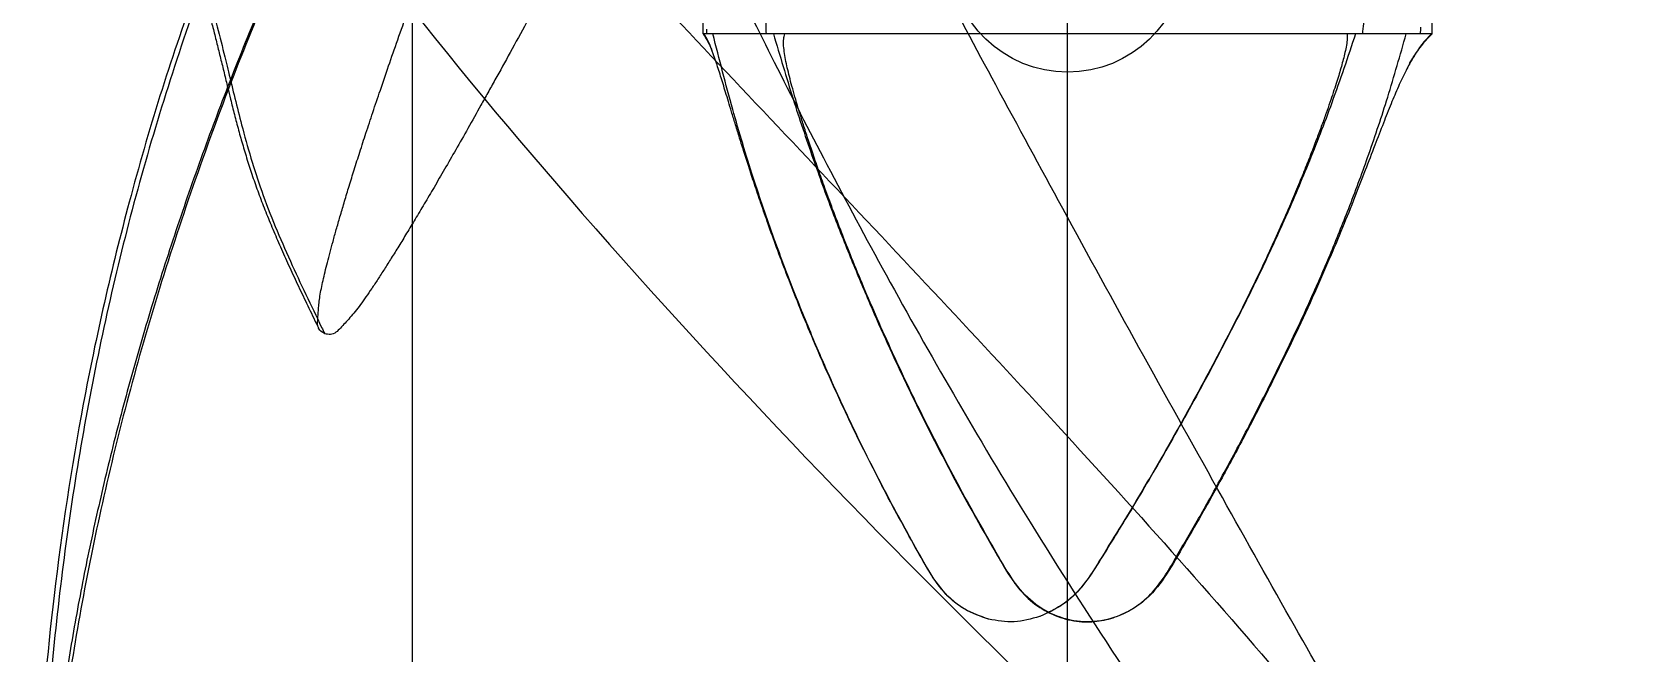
# Model space of a CAD drawing. Header units: millimetres. Extents: x 8981 to 59433, y 5244 to 14154.
# Drawn here: x 10589.1 to 10672.3, y 9196.8 to 9229.2 of the extents above; entities that cross this region are included whole.
import ezdxf

# ---------------------------------------------------------------- set-up
doc = ezdxf.new("R2010")
doc.units = ezdxf.units.MM
doc.linetypes.add('DASHED', pattern=[19.049999999999997, 12.7, -6.35])
doc.layers.add('2虚线层', color=6, linetype='DASHED')
doc.layers.add('6细线层', color=4, linetype='Continuous')

# ---------------------------------------------------------------- blocks, each defined once
blk = doc.blocks.new('G$CE91B29D6')
at = {"layer": '6细线层'}
for p, q in [((101.3815373907992, -261.6280124246841), (101.3815373907992, 259.3674384866608)), ((135.5347477411115, -261.5752628272166), (135.5347477411115, 259.3674384866608)), ((82.38153739079917, -71.50211767759174), (82.38153739079917, -67.50298635533545)), ((120.3815373907992, -71.50184435141273), (120.3815373907992, -67.50298635533545)), ((82.38153739079917, -71.50211767759174), (120.3815373907992, -71.50184435141273)), ((82.38154198221946, -71.50210775574669), (82.41206365536982, -71.5024575185962)), ((120.3815285376468, -71.50184591021389), (120.3354913917565, -71.50271070888266)), ((119.9355340236061, -72.32915278908331), (119.9284052279972, -72.34691300941631))]:
    blk.add_line(p, q, dxfattribs=at)
blk.add_arc((101.3815373907992, -67.36357300786767), 6.1394133476, 182.0000000001571, 357.9999999998429, dxfattribs=at)
for points in [[(140.4289840906122, -86.85070632083807), (140.4756052018338, -86.70258867915254), (140.4773878277474, -86.44223300460726), (140.4588622412839, -86.16089151368942), (140.4357077003651, -85.85642149369232), (140.4072232320168, -85.52612053568009), (140.3581169442468, -85.16741940099746), (140.2869335617133, -84.77943452005275), (140.1981262750187, -84.36037551716436), (140.0937200439357, -83.90754921035841), (139.9727096305423, -83.41827659262344), (139.8344363178321, -82.88979961478617), (139.6788654401162, -82.31905980908778), (139.506134964452, -81.70249287597835), (139.3147754556694, -81.0362958679907), (139.102781155073, -80.3163536231732), (138.8679872219645, -79.5382115393877), (138.6080754193672, -78.69702826417051), (138.32059253838, -77.78753219218925), (138.0029017123588, -76.80395627510734), (137.6520285736033, -75.74002448213287), (137.2647964581111, -74.58887474017683), (136.8378872106978, -73.34293043520302), (136.3676696726316, -71.99379442993086), (135.8495877123632, -70.53234665549826), (135.27847765565, -68.9486059875926), (134.6486242580422, -67.23159155470785), (133.953606036418, -65.36923656240106), (133.1863088960954, -63.34824832330924), (132.3389161889636, -61.15394359547645), (131.4028457439699, -58.77003250550479), (130.3680847062924, -56.1785526482854), (129.2227901657307, -53.35977622109931), (127.9535085614034, -50.29188654501922), (126.5448129055285, -46.95074404240586), (124.9787903362148, -43.3097016151296), (123.2348210494229, -39.33927736966871), (121.2889554108688, -35.00689154886641), (119.1132966912546, -30.27659758168738), (116.6751840998613, -25.10871797637083), (113.9356169178345, -19.45971000392456), (110.8436136543014, -13.28294316167012), (107.3368091414877, -6.530978933093138), (103.335925609731, 0.8521610705647618), (98.79349905338222, 8.831664039287716), (94.24826530266637, 16.44858836929779), (90.16900428842837, 23.03718213993125), (86.46457067124629, 28.81389031419531), (83.09727557089263, 33.91691486327909), (80.07758917652154, 38.49056589778047), (77.3593020429098, 42.60851004056167), (74.87331966675902, 46.31114203820471), (72.58806686095977, 49.64713580219541), (70.48960530005479, 52.66523450228851), (68.56357496224427, 55.40499519242439), (66.79496335882777, 57.89843948290218), (65.39150010414505, 59.86340320669115)], [(85.55995885461653, -109.33026977384), (86.32751465022648, -108.0053065072279), (89.76272938951934, -101.9919351028511), (93.54438078302974, -95.25606953608803), (97.6580695639559, -87.84836341568734), (101.6299548763045, -80.61191236134619), (105.12445005674, -74.16725719254464), (108.2165391956651, -68.39764399488922), (110.9730803816774, -63.19767189153936), (113.4454467845344, -58.49274564092048), (115.6744725694143, -54.22147098288406), (117.6922858515018, -50.33370978292078), (119.5254277791091, -46.78745683096349), (121.1959152286136, -43.54703403683379), (122.7221026289471, -40.58163213997614), (124.1195403029405, -37.86443460325245), (125.401451702156, -35.37186643783934), (126.5794674986237, -33.08321127446834), (127.6642431560167, -30.98033679870423), (128.6649116761246, -29.04695903824177), (129.5892872204267, -27.26836728467606), (130.4441391573482, -25.6312568836147), (131.2353981108599, -24.12358029291499), (131.9683101418623, -22.73441516689491), (132.6477078757443, -21.45392786583398), (133.2785956607395, -20.27353385079186), (133.8654198189461, -19.1853889512131), (134.4119388255485, -18.18220770196058), (134.9213922945046, -17.25725015311036), (135.3966305189961, -16.40430737449788), (135.8401584233352, -15.61765066895168), (136.254176212401, -14.89204293687362), (136.6406319615626, -14.22271384752821), (137.0014421231308, -13.60525033145677), (137.3397327353441, -13.0368189222645), (137.6587652367734, -12.51559785939753), (137.9607281777271, -12.03935258963611), (138.2474088742592, -11.60538142162841), (138.523695602008, -11.2141485363245), (138.7947888233894, -10.86830217239913), (139.0536387245365, -10.56091221026145)], [(140.4357077003651, -11.34443474048749), (140.4072232320168, -11.70237578055821), (140.3581169442468, -12.09078186529223), (140.2869335617133, -12.510532196844), (140.1981262750187, -12.96347620990127), (140.0937200439357, -13.4524235771969), (139.9727096305423, -13.98014892672654), (139.8344363178321, -14.54949013667647), (139.6788654401162, -15.16358352848329), (139.506134964452, -15.82607965159696), (139.3147754556694, -16.54084974189755), (139.102781155073, -17.31205863715149), (138.8679872219645, -18.14418666262645), (138.6080754193672, -19.04207170603331), (138.32059253838, -20.01094558369368), (138.0029017123588, -21.0564915771829), (137.6520285736033, -22.1848447950324), (137.2647964581111, -23.4026576380711), (136.8378872106978, -24.71721610764507), (136.3676696726316, -26.13652759825345), (135.8495877123632, -27.6691902698949), (135.27847765565, -29.3245066824602), (134.6486242580422, -31.11259094788693), (133.953606036418, -33.04441322560888), (133.1863088960954, -35.13189141137991), (132.3389161889636, -37.38799708732404), (131.4028457439699, -39.82690027332865), (130.3680847062924, -42.46394404163584), (129.2227901657307, -45.31563091790304), (127.9535085614034, -48.39982160739601), (126.5448129055285, -51.73581317346543), (124.9787903362148, -55.34433481784072), (123.2348210494229, -59.24764571560081), (121.2889554108688, -63.46951810317114), (119.1132966912546, -68.03516606276389), (116.6751840998613, -72.97119117318653), (113.9356169178345, -78.30521520494949), (110.8436136543014, -84.06456301815342), (107.3368091414877, -90.27351345552597), (103.335925609731, -96.9595976943383), (98.79349905338222, -104.0645373290172), (94.24826530266637, -110.7288765067933), (90.16900428842837, -116.4001607608516), (87.65353908289308, -119.7543969399994)], [(154.9280590404951, -37.72041507565882), (154.9002538080522, -37.70458571217023), (154.8280169544005, -37.67256942228414), (154.7501377211147, -37.65281822637189), (154.6698274118089, -37.64317097840831), (154.5797544549414, -37.64602688967716), (154.5006604715445, -37.65853216871619), (154.4271947051593, -37.68057324329857), (154.3166856429734, -37.72004061494954), (154.1872984645152, -37.76698139391374), (154.1159563622632, -37.79375780920964), (154.0418844268852, -37.82265016646124), (153.9663789103934, -37.85362710570917), (153.8911713612461, -37.88643908884842), (153.819435860888, -37.91999677778222), (153.7511413590246, -37.95439399348106), (153.6792483049639, -37.99319965648465), (153.6029350989693, -38.03702798939776), (153.5217258696639, -38.08626228140201), (153.4353862255075, -38.14100893400609), (153.345411492438, -38.20005079335533), (153.2514735319846, -38.26354249415454), (153.154198797346, -38.33121130650397), (153.0533379576364, -38.40335678856354), (152.9483717781686, -38.48047599731945), (152.8389512933054, -38.56294535426423), (152.7245667725065, -38.65125211537816), (152.6045350487539, -38.74601471179631), (152.4778787474343, -38.84818795486353), (152.3436907370769, -38.9587663251441), (152.2009585070618, -39.0788662286941), (152.0483371493601, -39.20991562039126), (151.8842292771869, -39.35358714673202), (151.706563365572, -39.51197929726914), (151.5126767111205, -39.68769712687936), (151.2991167213031, -39.88397343782708), (151.0612451498591, -40.10490957822185), (150.7910177082949, -40.35762240260374), (150.4761328705781, -40.65408974885941), (150.098589157612, -41.01235878129955), (149.6265176096194, -41.46459244540893), (148.9949119453513, -42.07693186239339), (148.0332988183209, -43.02465033566114), (145.915834677332, -45.16794873855542), (126.1246883793929, -66.11167467781343), (101.5181130756819, -92.34076807869133), (88.97809342287565, -106.5266425934387), (85.41079517819071, -110.8755997427506), (82.42141492284918, -114.7204575863434), (81.17588821791196, -116.3816112983041), (80.60051619626665, -117.1626645496581), (80.31763348627919, -117.5533437390113)], [(155.3726627704882, -38.33784359309357), (155.3730388022223, -38.41426133352797), (155.3717171064773, -38.54262941342313), (155.367859062665, -38.65157262480352), (155.3614369248235, -38.75119312258903), (155.3521183877447, -38.84661408257671), (155.33832244102, -38.94785535754636), (155.3156593189769, -39.07486708159558), (155.2991654089847, -39.15310423308983), (155.2776298270755, -39.24557542870753), (155.2494825664171, -39.35667422192637), (155.2160135991135, -39.47992972936481), (155.1775977052012, -39.61243574705441), (155.1334670539209, -39.75548429810442), (155.0827413554498, -39.91056350443978), (155.0243700360143, -40.07955236500129), (154.9572954791793, -40.26429289858788), (154.8806716920071, -40.46569658501539), (154.7926747714364, -40.68674417759757), (154.6908301095673, -40.93166204926092), (154.5718272681543, -41.20627070276532), (154.4311438230061, -41.51882201910485), (154.2623590928697, -41.88167790009174), (154.0561180076757, -42.31418370641768), (153.7979695731037, -42.84485464473255), (153.4562743789711, -43.53087751602288), (152.9560101702073, -44.50493728171568), (152.0362744405129, -46.21507199108601), (146.5623490772405, -55.16217659111135), (127.3921911622592, -80.04753362177871), (103.6372863649585, -105.0972579930676), (91.7063395212599, -116.6692852510605), (88.10681820094669, -120.2139815615956)], [(142.9830544394636, -59.82858152140398), (146.8418795689204, -69.29171692219097), (150.3027655360484, -80.26693569042254), (152.6991621124753, -90.79853966110386), (154.2209336877995, -100.781663668924), (155.0487527064242, -110.114383603679), (155.3569475979739, -118.7673511398025), (155.3547167600327, -124.1948162198532)], [(142.8488864171513, -60.01687398483045), (144.7475129327931, -64.45952002250124), (146.8605107049652, -70.02831117063761), (148.7245073606455, -75.67773872555699), (150.3395045790085, -81.39387873839587), (151.7025022850567, -87.16515365894884), (152.8214996316665, -92.97856712760404), (153.7024970966586, -98.8214431606466), (154.3574948067971, -104.6839135768823), (154.7974924956643, -110.5822691568173), (155.0056419427701, -115.468064066954)], [(142.6397972907134, -68.05054492887575), (143.9456025314712, -71.20078891993035), (145.5475111416736, -75.25228840205818), (147.0159078854331, -79.27595070912503), (148.3606244334214, -83.26438542676624), (149.5781935974219, -87.20703562826384), (150.6656710886591, -91.09950539364945), (151.6248850328111, -94.93950950633734), (152.4577767829605, -98.71238105173688), (153.1680967406564, -102.4095088921022), (153.7626156396427, -106.0277009643614), (154.2499683573105, -109.5617243341403), (154.6369583363839, -113.0055063308682), (154.9310353127503, -116.3475073950831), (155.1425763600701, -119.5528923375532), (155.2814712197714, -122.6214141284581), (155.3554159932964, -125.5416499896673), (155.3722803238043, -128.2914589849534), (155.3407264965781, -130.9020551946014), (155.2677822792166, -133.3844426728319), (155.1593415466332, -135.7456663418561), (155.0195204149195, -137.9964738405542), (154.85139262762, -140.1487822397612), (154.6578632387527, -142.2121984217083), (154.4415908920773, -144.1943406644277), (154.2047176853948, -146.1018986013951), (153.9497531390944, -147.9352215956897), (153.6799401314192, -149.6894879682222), (153.3984441169732, -151.3606191899162), (153.1073539973431, -152.9509505182505), (152.8076849541822, -154.4674578279955), (152.4999595609688, -155.9177189361071), (152.1845760549613, -157.3082386160968), (151.8619212721669, -158.6441244707676), (151.5322312106573, -159.9297168696066), (151.1953848264375, -161.169661398977), (150.8512213872009, -162.3678066325374), (150.5011325338119, -163.5219795843586), (150.1472638462865, -164.6279620049754), (149.7915067681306, -165.6830917887855), (149.4357131784045, -166.6865842822008), (149.0823032147446, -167.6377041535452), (148.7357695027449, -168.530740009388), (148.4024076209598, -169.356302499189), (148.0834647975125, -170.1161569202086), (147.7739489096411, -170.8245547012193), (147.4667192789921, -171.4993005488068), (147.1521067711719, -172.1618872145191), (146.8360953386136, -172.8000932038995), (146.5337765858703, -173.3872475672979), (146.2539210933455, -173.9144357861951), (145.9949773595863, -174.3913631419418), (145.7562504288935, -174.8239489174448), (145.5367924803131, -175.2171485495055), (145.3357130614304, -175.5748214673949), (145.1520467399814, -175.9002678331453), (144.9879930391171, -176.1906965636881), (144.8412763522201, -176.450864132843), (144.6851854509869, -176.7281678727595), (144.4857239703842, -177.0802837652154), (144.2232358464234, -177.5367217015009), (143.8721745721259, -178.1339339205297), (143.4004920263969, -178.9117710801074), (142.6720381871992, -180.0608818331966), (140.8191016744086, -182.7581818831386), (134.616256784574, -190.4703937621089), (131.7300076781967, -193.6867619787809), (130.194787143656, -195.3697843332775), (129.241779085175, -196.4222557548201), (128.9529646336296, -196.7447504349984)], [(142.5851245633521, -68.07021956110839), (144.7475129327931, -73.38497689180076), (146.8605107049652, -79.103976234328), (148.7245073606455, -84.767975651077), (150.3395045790085, -90.3809745835606), (151.7025022850567, -95.94697448518127), (152.8214996316665, -101.4739737705095), (153.7024970966586, -106.9679738301784), (154.3574948067971, -112.4369729657192), (154.7974924956643, -117.8669726250228), (155.0354902445533, -123.1849724391941), (155.0844883536183, -128.3789721826324), (154.953486583122, -133.4429720020853), (154.6534849190348, -138.3709712389391), (154.1944833136358, -143.1519708652049), (153.5814816764751, -147.7749710547505), (152.8214805786693, -152.2249702994013), (151.9194792014741, -156.4849700256018), (150.8774782977262, -160.5339694648283), (149.692477053889, -164.3459698717343), (148.3664766828724, -167.8899687031517), (146.8934756479421, -171.1269692080095), (146.0751253263288, -172.6228171926923), (145.2684749615573, -174.0129691828042), (144.444330889658, -175.3508695033379), (143.968057307341, -175.9428439474432), (143.3984746801862, -176.4599689830793), (142.7008364823841, -176.8953052030411), (141.9614922161409, -177.2331650758861)], [(146.4558637858563, -68.32287274580449), (146.0751253263288, -69.75806175591424), (145.2684749615573, -72.90064612030983), (145.1268318341308, -73.48010095243808)], [(146.5929644973212, -68.68574144842569), (146.536138147042, -68.90040021203458), (146.3465297100329, -69.61925051640719), (146.1561233624079, -70.34729331557173), (145.9657829207563, -71.0842014803784), (145.7764143570521, -71.82962634065188), (145.5889593436577, -72.58321517717559), (145.4029952501141, -73.34648986475077), (145.2152740079173, -74.12104850052856), (145.1715278540933, -74.30060003930703)], [(128.7719749313974, -69.41219882050063), (129.5892872204267, -70.9150038555963), (130.4441391573482, -72.47454835730605), (131.2353981108599, -73.90601148060523), (131.6075470959031, -74.57502696861047)], [(85.89047359667802, -70.44305396650452), (85.95173315789634, -70.97397577704396), (86.01308195937509, -71.50298635533545)], [(117.1154045303547, -70.49723308440298), (117.1096479351827, -70.9993127194466), (117.1040149665632, -71.50298635533545)], [(83.56234724626029, -73.0746386636747), (83.43539146140301, -72.8536984155653), (83.24341933608139, -72.55227055540308), (83.00597083468074, -72.21884034841787), (82.70854236550713, -71.85075937607326), (82.38157153122211, -71.50208406802267)], [(82.41306731470013, -71.50298635533545), (82.85401024103248, -71.98381970799528), (83.30303027100945, -72.62680127413478), (83.56269425425762, -73.0752421442885)], [(82.97684188086623, -71.50298635533545), (82.97299996569836, -71.32537828746717), (82.9691628487044, -71.14755823661108)], [(116.716422915385, -71.50298635533545), (115.6923357834303, -74.8907425655052), (114.658536281363, -77.9825853316579), (113.6384464669236, -80.77387751301285), (112.6473059048139, -83.28997262183111), (111.6888819773876, -85.5737140973797), (110.764786220082, -87.65786832629237), (109.8834959640362, -89.55161284597125), (109.0463637578496, -91.27449328347575), (108.2093664919221, -92.9296183520928), (107.358673339636, -94.55053667223547), (106.5243913986915, -96.0882247556001), (105.7337141269081, -97.48983805149328), (105.0301276109376, -98.71171329380013), (104.393520898112, -99.77432749955915), (103.6524804103383, -100.7212646841072), (102.7024884605044, -101.4798218697542), (101.6136030619227, -101.9668978300178), (100.4952543451645, -102.1507458556443), (99.47931738190437, -102.060778254061), (98.55364290431226, -101.7606658512959), (97.68114961769516, -101.2545616645366), (96.86774260636503, -100.5064019440906), (96.195438797512, -99.57715218921658), (95.61130047675306, -98.5907162388321), (95.04357608214104, -97.61579587450251), (94.47772913884455, -96.63621104566846), (93.90230501901442, -95.61488023749553), (93.2967548630395, -94.515192343737), (92.64030169595117, -93.29969685222022), (91.91861357811922, -91.93055864085909), (91.15214320916766, -90.43416829023045), (90.34668696478093, -88.81288426090032), (89.49347848251546, -87.03683852136601), (88.58935855135405, -85.07011179288384), (87.64097004097039, -82.87950963294134), (86.66507326059127, -80.45212522661313), (85.67748435579324, -77.77157680131495), (84.69287249159152, -74.80642722081393), (83.72680590387517, -71.50298635533545)], [(86.36801113739693, -71.50298635533545), (87.60805346623147, -75.09464694838971), (88.85790331840599, -78.32421218976378), (90.10155477460557, -81.24707062228117), (91.32242559168571, -83.89370440400671), (92.50024593241596, -86.27941529196687), (93.61648649808103, -88.42947046388872), (94.66814026694828, -90.38439228187781), (95.6649938495093, -92.18040249845944), (96.60758457139218, -93.82943940069526), (97.48042147692377, -95.32095311046578), (98.29537029277617, -96.68013360723853), (99.07635814596051, -97.9483755939873), (99.83483683031136, -99.17730941425543), (100.6417448287093, -100.3266291782493), (101.6439063045391, -101.2538338648155), (102.8338073882469, -101.8756281901151)], [(86.80106350027108, -71.50249501690269), (86.80919831331903, -71.8239913075231), (86.8630408541494, -72.18958224914968), (86.94170773860151, -72.55988465924747), (87.0337079893061, -72.92665722640231), (87.13476691387677, -73.29228780139238), (87.24765342652881, -73.67437241028529), (87.3778716110819, -74.0928299704101), (87.53019060559654, -74.56132044515107), (87.70403903994793, -75.07587583200075), (87.89934701558286, -75.6343927225098), (88.12093680065209, -76.24817292334046), (88.37621256981129, -76.9337720319163), (88.67383670706386, -77.70872032560874), (89.01288277834738, -78.56413762050215), (89.39164884287948, -79.48974903777707), (89.81785210214639, -80.49784922180697), (90.30105265967632, -81.60270090599079), (90.8561941654616, -82.82769655995071), (91.50808872275138, -84.21242403192446), (92.27041970186019, -85.76721361093223), (93.11445853851819, -87.42377632460557), (94.05365654073739, -89.20676817419007), (95.11193815425122, -91.15411641355604), (96.25150503862733, -93.18088723847177), (97.36441416286016, -95.09819111134857), (98.44262933444315, -96.89930382650346), (99.48076232049698, -98.58374656131491), (100.4435840369397, -100.0650180774974), (101.5392110468083, -101.1734494762495), (102.8399565768623, -101.8750128503889)], [(93.60322647720659, -95.1438464774983), (94.27289615564132, -96.33859957370441), (95.2927351323151, -98.10226299415808), (96.22764072932387, -99.67583246575668), (97.24534350719387, -100.917141539976), (98.466623861269, -101.7301748316968), (99.8312525506326, -102.1218858063221), (101.2311174887427, -102.059395443066), (102.5656831952938, -101.5479148556478), (103.7169455689573, -100.6257978369249), (104.6456977407643, -99.31471878290176), (105.5369682832816, -97.76981120486744), (106.4799954313048, -96.10130441735964), (107.4662660611057, -94.27542870270554), (108.5178941822805, -92.24685130396392), (109.5815235189357, -90.09211569954641), (110.504899695442, -88.12723943497986), (111.308415718303, -86.33772017236333), (112.0192882930123, -84.68408828321844), (112.6388963404306, -83.18116659601219), (113.17059491288, -81.83925550500862), (113.6297516701006, -80.63606406690087), (114.02912360143, -79.55120156286284), (114.3791435369485, -78.56673215783667), (114.6881216186293, -77.66744101792574), (114.9543881871932, -76.86556400055997), (115.1805539614716, -76.16071594250388), (115.3774066622564, -75.52498231967911), (115.5542441233256, -74.93080679886043), (115.7144498852276, -74.36628642620053), (115.8530593383321, -73.84748348244466), (115.9680457105123, -73.38131399650592), (116.0633381967627, -72.9477733502863), (116.1394675773763, -72.52541645930614), (116.1855356245496, -72.1212332251016), (116.1825929478937, -71.76635678950697), (116.1202185535067, -71.50298635533545)], [(105.4910690429815, -102.0148234459339), (106.7659417194509, -101.4758068579249), (107.8709676926219, -100.5409482311225), (108.7659023021542, -99.22564142919146), (109.6212599956625, -97.7005274152616), (110.5214850585171, -96.0533221133519), (111.4532544314125, -94.2599879327463), (112.4282286855587, -92.29401401802897), (113.4446077485763, -90.12705275125336), (114.4986497246855, -87.7333769663237), (115.5803864755862, -85.09437374759), (116.6727370544531, -82.19813796121161), (117.7654685116568, -78.99768309446517), (118.8405996392676, -75.43831087218132), (119.8712766532981, -71.50298635533545)], [(119.9284031893321, -72.34689002367668), (119.996858688929, -72.17404055129737), (120.1583727895477, -71.81315825122874), (120.2964951162421, -71.56297762249596)], [(120.3819188912594, -71.50210511917248), (120.1874807206177, -71.81836923456285), (120.0408318377295, -72.09695776528679)], [(120.1909452731916, -71.50298635533545), (120.1895282658943, -71.37720652692951), (120.188107851819, -71.25132267852314)], [(120.2964951162421, -71.56297762249596), (120.3354828375586, -71.50243486498948)], [(105.4964998307833, -102.0148352008546), (106.7468964317077, -101.4901014221832), (107.824277320803, -100.6000295265112), (108.7013508155205, -99.35121429816354), (109.5250887786233, -97.8906091566896), (110.3878363174581, -96.32486328249797), (111.2824544514724, -94.62117989442777), (112.2407672488325, -92.71260869107209), (113.2000439250105, -90.7008437741315), (114.0662982966014, -88.78433055325877), (114.8154201395073, -87.04180404613726), (115.4707032571741, -85.44439023872837), (116.0478195519381, -83.97349943185691), (116.5514076723912, -82.63504052418284), (116.9893071166434, -81.42499845509883), (117.372017652654, -80.32903055823408), (117.7088210544744, -79.33273836330045), (118.0076836561047, -78.42272811837029), (118.2741430866727, -77.59078244830016), (118.5102788116046, -76.83803024189547), (118.7179479812467, -76.16533982160036), (118.9013598672309, -75.56471885833889), (119.0643058250853, -75.02816825639457), (119.2104426025608, -74.54706295812503), (119.3445310182133, -74.1084660703782), (119.4714325367668, -73.69908949569799), (119.5953299150997, -73.30864979920443), (119.7207090704896, -72.92791143537033), (119.8528613708177, -72.54939870908856), (119.9284031893321, -72.34689002367668)], [(120.0408318377295, -72.09695776528679), (119.950175167919, -72.29830154054798)], [(83.56269425425762, -73.0752421442885), (83.73626574773425, -73.40624418493826), (84.13575438402677, -74.25358612148557), (84.5148171371975, -75.14707192929927), (84.9142607347303, -76.15013546659611), (85.36247308731163, -77.31186297070235), (85.86152583260173, -78.61170821147971), (86.4149024979406, -80.03008551767562), (87.04311346720988, -81.59100213344209), (87.7697752946251, -83.32255080610048), (88.6230948948496, -85.25686960644089), (89.59613347884351, -87.35064202256035), (90.69375646200115, -89.60396519699134), (91.93823757294649, -92.04502454784233), (93.16641398139382, -94.3450681437971), (93.60322647720659, -95.1438464774983)], [(145.1268318341308, -73.48010095243808), (144.444330889658, -76.23819254385307), (143.3984746801862, -79.69441898306832), (141.8998751676836, -83.3595866675023), (140.2720285280802, -86.80278327828273)], [(131.6075470959031, -74.57502696861047), (131.9683101418623, -75.22090624889825), (132.6477078757443, -76.42950206063688), (133.2785956607395, -77.54071341594681), (133.8654198189461, -78.56261252274271), (134.4119388255485, -79.5026241815649), (134.9213922945046, -80.36755781469401), (135.3966305189961, -81.16363796987571), (135.8401584233352, -81.89656620123424), (136.254176212401, -82.57152278407011), (136.6406319615626, -83.19320047355723), (137.0014421231308, -83.76591511885636), (137.3397327353441, -84.29248128575273), (137.6587652367734, -84.77475007541943), (137.9607281777271, -85.21493261028081), (138.2474088742592, -85.61565013474319), (138.523695602008, -85.97658394055907), (138.7947888233894, -86.29539333912544), (139.0536387245365, -86.57855358684901)], [(145.1715278540933, -74.30060003930703), (145.022123364658, -74.90745584235992), (144.8196989734852, -75.70625890628435), (144.6040018768244, -76.51798809168395), (144.3708964911484, -77.34317167650443), (144.1161251467847, -78.18237089947797), (143.8352357437097, -79.03647461952642), (143.5246278074765, -79.9046416382771), (143.1842330488571, -80.78683555568568), (142.8149869152539, -81.68679942050949), (142.4175260476031, -82.60840527468827), (141.9923364957058, -83.55553841113579), (141.5398819790416, -84.53217647958081), (141.0606578690195, -85.54263780999463), (140.5554328010612, -86.59147691586986), (140.4297075755157, -86.85094236081932)], [(139.0536387245365, -86.57855358684901), (139.2926882746824, -86.83679858676624), (139.52601876475, -87.05943504930474), (139.8125085047641, -87.16728880128358), (140.1109402849534, -87.13336092850659)], [(140.1109402849534, -87.13336092850659), (140.3663543583089, -86.95034528290853), (140.4289840906122, -86.85070632083807)], [(140.2720285280802, -86.80278327828273), (140.110950648711, -87.13337490602862)], [(102.8399565768623, -101.8750128503889), (104.1654209875696, -102.1464949055808), (105.4964998307833, -102.0148352008546)]]:
    blk.add_spline(points, degree=3, dxfattribs=at)

msp = doc.modelspace()

# ---------------------------------------------------------------- block references
at = {"layer": '2虚线层', "ltscale": 2, "xscale": -1}
msp.add_blockref('G$CE91B29D6', (10744.45382366124, 9300.564796893232), dxfattribs=at)

doc.saveas('drawing.dxf')
